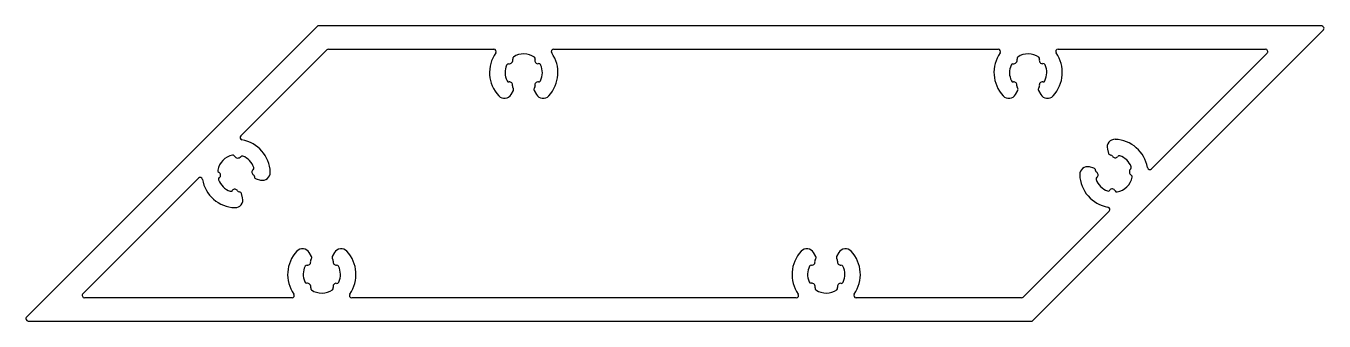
# Model space of a CAD drawing. Extents: x 2227 to 2394, y 1785 to 1823.
import ezdxf

# ---------------------------------------------------------------- set-up
doc = ezdxf.new("R2010")
doc.units = 0
doc.layers.get('0').update_dxf_attribs({"linetype": 'CONTINUOUS'})

msp = doc.modelspace()

# ---------------------------------------------------------------- linework, layer by layer
for p, q in [((2264.47, 1823.28), (2226.98, 1785.79)), ((2393.74, 1823.28), (2264.47, 1823.28)), ((2356.47, 1785.28), (2393.96, 1822.77)), ((2254.55, 1809.12), (2265.62, 1820.19)), ((2265.83, 1820.28), (2287.15, 1820.28)), ((2294.84, 1820.28), (2352.09, 1820.28)), ((2359.79, 1820.28), (2386.5, 1820.28)), ((2386.71, 1819.77), (2371.82, 1804.88)), ((2289.37, 1814.46), (2289.65, 1814.95)), ((2292.34, 1814.95), (2292.62, 1814.46)), ((2354.32, 1814.46), (2354.6, 1814.95)), ((2357.28, 1814.95), (2357.57, 1814.46)), ((2366.14, 1807.42), (2366.29, 1806.87)), ((2234.22, 1788.79), (2249.11, 1803.68)), ((2256.54, 1803.58), (2257.09, 1803.44)), ((2364.39, 1804.97), (2363.84, 1805.12)), ((2254.79, 1801.14), (2254.65, 1801.69)), ((2366.38, 1799.44), (2355.31, 1788.37)), ((2263.65, 1793.6), (2263.37, 1794.09)), ((2266.62, 1794.09), (2266.34, 1793.6)), ((2328.6, 1793.6), (2328.32, 1794.09)), ((2331.57, 1794.09), (2331.28, 1793.6)), ((2261.15, 1788.28), (2234.43, 1788.28)), ((2326.09, 1788.28), (2268.84, 1788.28)), ((2355.1, 1788.28), (2333.79, 1788.28)), ((2227.19, 1785.28), (2356.47, 1785.28))]:
    msp.add_line(p, q)
for centre, radius, start, end in [((2393.74, 1822.98), 0.3, 315, 90), ((2265.83, 1819.98), 0.3, 90, 135), ((2290.99, 1817.28), 4.4, 144.9376, 222.8954), ((2287.15, 1819.98), 0.3, 324.9376, 90), ((2289.08, 1818.89), 0.5, 265.7324, 14.2676), ((2289.81, 1819.07), 0.25, 123.5505, 194.2676), ((2290.99, 1817.28), 2.4, 55.1782, 123.5505), ((2292.22, 1819.04), 0.25, 340, 55.1782), ((2292.83, 1818.82), 0.4, 160, 280), ((2290.99, 1817.28), 4.4, 317.1046, 35.0624), ((2294.84, 1819.98), 0.3, 90, 215.0624), ((2355.94, 1817.28), 4.4, 144.9376, 222.8954), ((2352.09, 1819.98), 0.3, 324.9376, 90), ((2354.03, 1818.89), 0.5, 265.7324, 14.2676), ((2354.75, 1819.07), 0.25, 123.5505, 194.2676), ((2355.94, 1817.28), 2.4, 55.1782, 123.5505), ((2357.17, 1819.04), 0.25, 340, 55.1782), ((2357.78, 1818.82), 0.4, 160, 280), ((2355.94, 1817.28), 4.4, 317.1046, 35.0624), ((2359.79, 1819.98), 0.3, 90, 215.0624), ((2386.5, 1819.98), 0.3, 315, 90), ((2290.99, 1817.28), 2.4, 156.4495, 206.3978), ((2289.02, 1818.14), 0.25, 85.7324, 156.4495), ((2292.95, 1818.18), 0.25, 24.8218, 100), ((2290.99, 1817.28), 2.4, 333.6022, 24.8218), ((2355.94, 1817.28), 2.4, 156.4495, 206.3978), ((2353.97, 1818.14), 0.25, 85.7324, 156.4495), ((2357.89, 1818.18), 0.25, 24.8218, 100), ((2355.94, 1817.28), 2.4, 333.6022, 24.8218), ((2289.07, 1816.32), 0.25, 206.3978, 277.7196), ((2289.16, 1815.68), 0.4, 343.674, 97.7196), ((2289.78, 1815.5), 0.25, 163.674, 225.3198), ((2289.39, 1815.1), 0.3, 330, 45.3198), ((2292.6, 1815.1), 0.3, 134.6802, 210), ((2292.21, 1815.5), 0.25, 314.6802, 16.326), ((2292.83, 1815.68), 0.4, 82.2804, 196.326), ((2292.92, 1816.32), 0.25, 262.2804, 333.6022), ((2354.01, 1816.32), 0.25, 206.3978, 277.7196), ((2354.1, 1815.68), 0.4, 343.674, 97.7196), ((2354.73, 1815.5), 0.25, 163.674, 225.3198), ((2354.34, 1815.1), 0.3, 330, 45.3198), ((2357.54, 1815.1), 0.3, 134.6802, 210), ((2357.16, 1815.5), 0.25, 314.6802, 16.326), ((2357.78, 1815.68), 0.4, 82.2804, 196.326), ((2357.87, 1816.32), 0.25, 262.2804, 333.6022), ((2288.5, 1814.96), 1, 222.8954, 330), ((2293.49, 1814.96), 1, 210, 317.1046), ((2353.45, 1814.96), 1, 222.8954, 330), ((2358.43, 1814.96), 1, 210, 317.1046), ((2254.76, 1808.91), 0.3, 135, 260.0624), ((2253.95, 1804.28), 4.4, 2.1046, 80.0624), ((2367.11, 1807.68), 1, 87.8954, 195), ((2366.98, 1804.28), 4.4, 9.9376, 87.8954), ((2253.95, 1804.28), 2.4, 101.4495, 169.8218), ((2253.53, 1806.39), 0.25, 30.7324, 101.4495), ((2254.17, 1806.77), 0.5, 210.7324, 319.2676), ((2254.74, 1806.28), 0.25, 68.5505, 139.2676), ((2253.95, 1804.28), 2.4, 18.6022, 68.5505), ((2366.58, 1806.95), 0.3, 195, 270.3198), ((2366.58, 1806.4), 0.25, 28.674, 90.3198), ((2367.15, 1806.71), 0.4, 208.674, 322.7196), ((2367.67, 1806.32), 0.25, 71.3978, 142.7196), ((2366.98, 1804.28), 2.4, 21.4495, 71.3978), ((2249.32, 1803.47), 0.3, 9.9376, 135), ((2251.84, 1804.66), 0.25, 169.8218, 245), ((2251.93, 1803.54), 0.25, 125, 200.1782), ((2251.56, 1804.07), 0.4, 305, 65), ((2256.38, 1804.45), 0.4, 127.2804, 241.326), ((2255.99, 1804.96), 0.25, 307.2804, 18.6022), ((2256.07, 1803.88), 0.25, 359.6802, 61.326), ((2256.62, 1803.87), 0.3, 179.6802, 255), ((2257.35, 1804.4), 1, 255, 2.1046), ((2363.58, 1804.15), 1, 75, 182.1046), ((2366.98, 1804.28), 4.4, 182.1046, 260.0624), ((2364.31, 1804.68), 0.3, 359.6802, 75), ((2364.86, 1804.68), 0.25, 179.6802, 241.326), ((2364.94, 1803.59), 0.25, 127.2804, 198.6022), ((2364.55, 1804.11), 0.4, 307.2804, 61.326), ((2366.98, 1804.28), 2.4, 280.1782, 348.5505), ((2369.47, 1804.5), 0.5, 130.7324, 239.2676), ((2368.98, 1805.06), 0.25, 310.7324, 21.4495), ((2369.09, 1803.85), 0.25, 348.5505, 59.2676), ((2371.61, 1805.09), 0.3, 189.9376, 315), ((2253.95, 1804.28), 4.4, 189.9376, 267.8954), ((2253.95, 1804.28), 2.4, 200.1782, 251.3978), ((2253.27, 1802.24), 0.25, 251.3978, 322.7196), ((2253.78, 1801.85), 0.4, 28.674, 142.7196), ((2254.35, 1802.16), 0.25, 208.674, 270.3198), ((2254.36, 1801.61), 0.3, 15, 90.3198), ((2366.98, 1804.28), 2.4, 198.6022, 249.8218), ((2366.24, 1802.26), 0.25, 249.8218, 325), ((2366.77, 1801.89), 0.4, 25, 145), ((2367.36, 1802.16), 0.25, 205, 280.1782), ((2253.83, 1800.88), 1, 267.8954, 15), ((2366.17, 1799.65), 0.3, 315, 80.0624), ((2264.99, 1791.28), 4.4, 137.1046, 215.0624), ((2262.5, 1793.59), 1, 30, 137.1046), ((2263.39, 1793.45), 0.3, 314.6802, 30), ((2266.6, 1793.45), 0.3, 150, 225.3198), ((2267.49, 1793.59), 1, 42.8954, 150), ((2264.99, 1791.28), 4.4, 324.9376, 42.8954), ((2329.94, 1791.28), 4.4, 137.1046, 215.0624), ((2327.45, 1793.59), 1, 30, 137.1046), ((2328.34, 1793.45), 0.3, 314.6802, 30), ((2331.54, 1793.45), 0.3, 150, 225.3198), ((2332.43, 1793.59), 1, 42.8954, 150), ((2329.94, 1791.28), 4.4, 324.9376, 42.8954), ((2264.99, 1791.28), 2.4, 153.6022, 203.5505), ((2263.07, 1792.23), 0.25, 82.2804, 153.6022), ((2263.16, 1792.88), 0.4, 262.2804, 16.326), ((2263.78, 1793.06), 0.25, 134.6802, 196.326), ((2266.21, 1793.06), 0.25, 343.674, 45.3198), ((2266.83, 1792.88), 0.4, 163.674, 277.7196), ((2266.92, 1792.23), 0.25, 26.3978, 97.7196), ((2264.99, 1791.28), 2.4, 335.1782, 26.3978), ((2329.94, 1791.28), 2.4, 153.6022, 203.5505), ((2328.01, 1792.23), 0.25, 82.2804, 153.6022), ((2328.1, 1792.88), 0.4, 262.2804, 16.326), ((2328.73, 1793.06), 0.25, 134.6802, 196.326), ((2331.16, 1793.06), 0.25, 343.674, 45.3198), ((2331.78, 1792.88), 0.4, 163.674, 277.7196), ((2331.87, 1792.23), 0.25, 26.3978, 97.7196), ((2329.94, 1791.28), 2.4, 335.1782, 26.3978), ((2263.02, 1790.42), 0.25, 203.5505, 274.2676), ((2266.95, 1790.38), 0.25, 260, 335.1782), ((2327.97, 1790.42), 0.25, 203.5505, 274.2676), ((2331.89, 1790.38), 0.25, 260, 335.1782), ((2234.43, 1788.58), 0.3, 135, 270), ((2261.15, 1788.58), 0.3, 270, 35.0624), ((2263.08, 1789.67), 0.5, 345.7324, 94.2676), ((2263.81, 1789.49), 0.25, 165.7324, 236.4495), ((2264.99, 1791.28), 2.4, 236.4495, 304.8218), ((2266.22, 1789.51), 0.25, 304.8218, 20), ((2266.83, 1789.74), 0.4, 80, 200), ((2268.84, 1788.58), 0.3, 144.9376, 270), ((2326.09, 1788.58), 0.3, 270, 35.0624), ((2328.03, 1789.67), 0.5, 345.7324, 94.2676), ((2328.75, 1789.49), 0.25, 165.7324, 236.4495), ((2329.94, 1791.28), 2.4, 236.4495, 304.8218), ((2331.17, 1789.51), 0.25, 304.8218, 20), ((2331.78, 1789.74), 0.4, 80, 200), ((2333.79, 1788.58), 0.3, 144.9376, 270), ((2355.1, 1788.58), 0.3, 270, 315), ((2227.19, 1785.58), 0.3, 135, 270)]:
    msp.add_arc(centre, radius, start, end)

doc.saveas('drawing.dxf')
